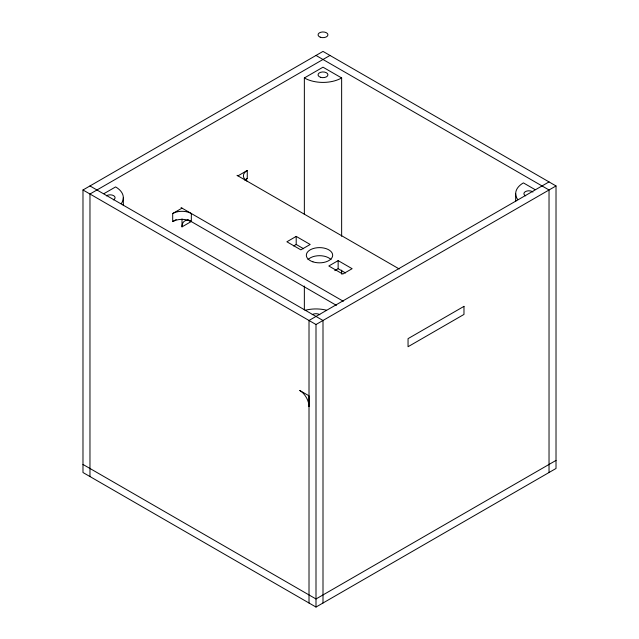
<?xml version="1.0" encoding="UTF-8"?>
<svg xmlns="http://www.w3.org/2000/svg" width="639" height="639" viewBox="0 0 639 639"><rect width="100%" height="100%" fill="white"/><g stroke="black" fill="none" stroke-linecap="round" stroke-linejoin="round"><path stroke-width="0.96" d="M123.327 205.654L123.327 197.691M309.012 406.468L309.012 395.829L299.691 390.445A13.179 7.612 60 0 1 309.012 406.588M82.982 189.983L322.999 51.408L556.018 185.949L556.018 468.475L316.001 607.05L82.982 472.517L82.982 189.983L316.001 324.516L556.018 185.949M329.988 55.449L89.971 194.016L89.971 476.55M103.949 193.649L115.603 186.923A26.367 15.224 0 0 1 121.154 203.737M304.356 214.369L304.356 77.95L322.999 67.191L341.641 77.95L341.641 236.27M172.69 213.53A13.179 7.612 0 0 1 191.333 213.53L191.333 221.597A13.179 7.612 0 0 0 172.69 221.597L172.69 213.53L182.011 208.146M237.94 175.861L247.261 170.477L247.261 178.545A13.179 7.612 0 0 0 245.056 180.238M172.69 221.597L176.188 219.584M244.929 179.894L247.261 178.545M182.011 218.881L182.011 226.861L191.476 221.398M296.2 236.398L286.879 241.782L300.857 249.849L310.179 244.473L296.2 236.398L296.2 244.473L303.597 248.747M293.652 245.935L296.2 244.473M338.143 260.616L328.821 266L342.8 274.067L352.121 268.692L338.143 260.616L338.143 268.692L345.547 272.965M334.756 270.648L338.143 268.692M549.029 181.907L309.012 320.482L309.012 603.016M556.018 460.407L316.001 598.975L82.982 464.441M316.001 55.449L549.029 189.983L549.029 472.517M535.051 189.615L523.397 182.89A26.367 15.224 0 0 0 517.846 199.695M236.989 175.31L399.247 268.987M181.069 207.595L343.319 301.273M187.778 219.544L336.418 305.362M89.971 185.949L322.999 320.482L322.999 603.016M515.673 193.649L515.673 201.62M341.641 270.129L341.641 274.115M316.001 324.516L316.001 607.05M304.356 286.064L304.356 309.963M247.261 181.236A13.179 7.612 0 0 1 247.261 170.477M182.011 226.861A13.179 7.612 60 0 1 191.229 221.541M307.974 259.61A13.179 7.612 0 0 1 319.5 255.696A13.179 7.612 0 0 1 331.026 259.61M525.689 195.846A4.944 2.852 0 0 1 525.53 191.54A4.944 2.852 0 0 1 532.934 192.035M341.641 77.95A26.367 15.224 0 0 1 304.356 77.95M106.346 195.861A4.944 2.852 0 0 1 113.638 195.67A4.944 2.852 0 0 1 113.311 199.879M305.53 310.187A26.367 15.224 0 0 1 326.473 310.187M312.207 314.715A4.944 2.852 0 0 1 319.804 314.715M463.978 306.361L408.049 338.646L408.049 346.721L463.978 314.428L463.978 306.361M320.227 37.166A4.944 2.852 0 0 0 327.927 35.009A4.944 2.852 0 0 0 320.834 32.238A4.944 2.852 0 0 0 320.227 37.166M312.91 261.822A13.179 7.612 0 0 0 332.679 255.233A13.179 7.612 0 0 0 312.91 248.643A13.179 7.612 0 0 0 312.91 261.822M320.522 77.271A4.944 2.852 0 0 0 327.935 74.795A4.944 2.852 0 0 0 320.522 72.327A4.944 2.852 0 0 0 320.522 77.271"/></g></svg>
